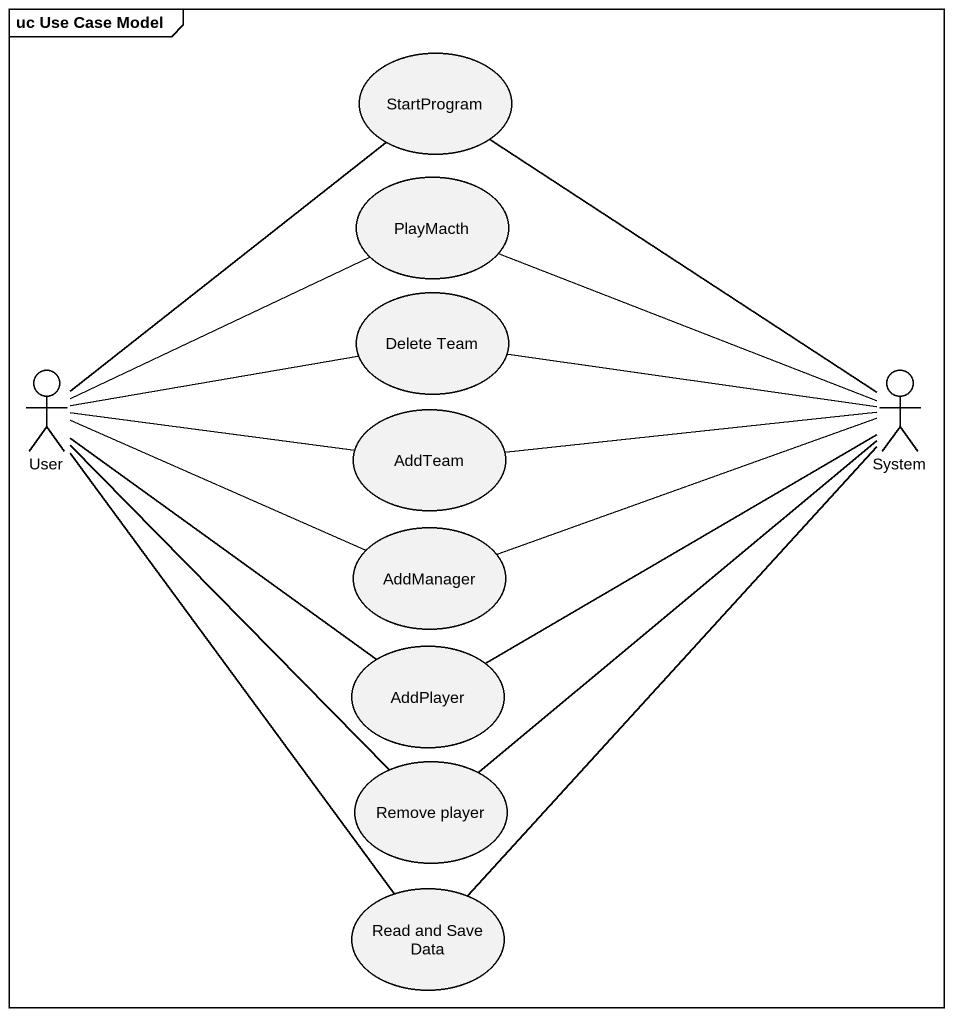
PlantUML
@startuml
mainframe uc Use Case Model
usecase StartProgram
usecase PlayMacth
usecase "Delete Team" as Delete_Team
actor User
actor System
usecase AddTeam
usecase AddManager
usecase AddPlayer
usecase "Remove player" as Remove_player
usecase "Read and Save Data" as Read_and_Save_Data
User -up- StartProgram
User -right- PlayMacth
User -right- Delete_Team
User -right- AddTeam
User -right- AddManager
User -- AddPlayer
User -- Remove_player
User -- Read_and_Save_Data
System -up- StartProgram
System -left- PlayMacth
System -left- Delete_Team
System -left- AddTeam
System -left- AddManager
System -left- AddPlayer
System -- Remove_player
System -- Read_and_Save_Data
@enduml
